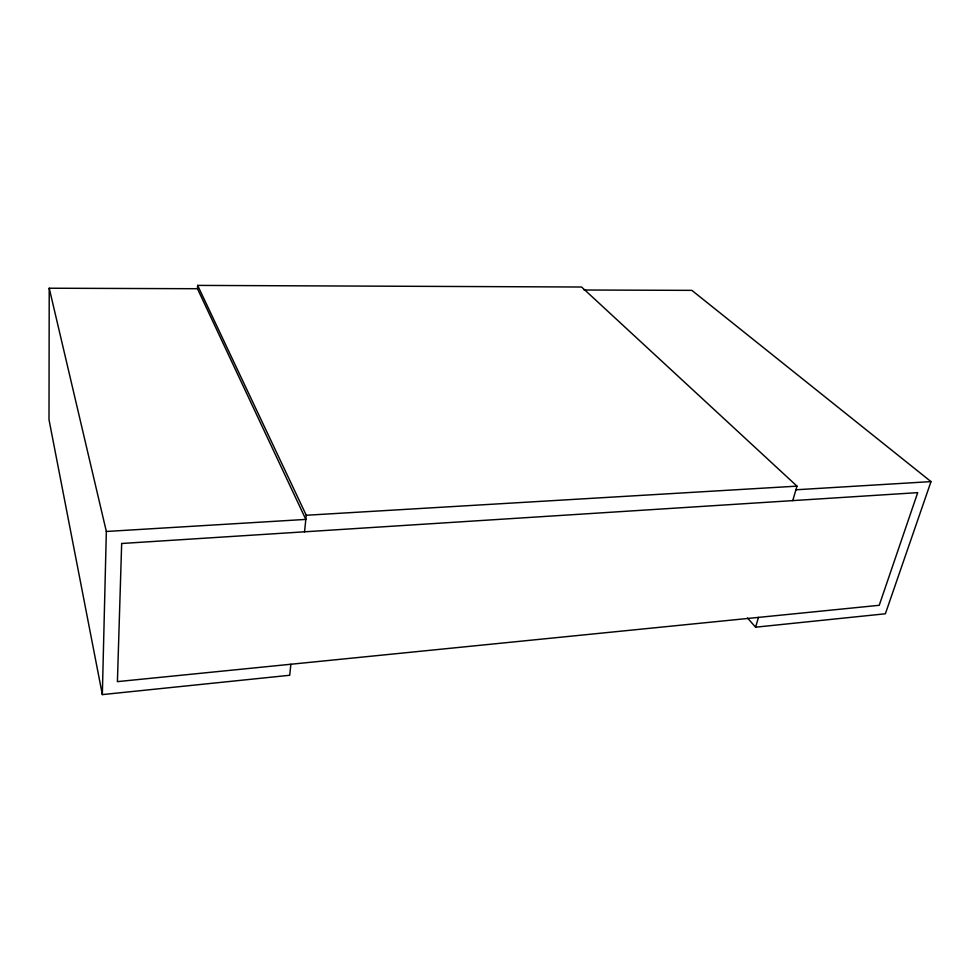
<?xml version="1.0" encoding="UTF-8"?>
<svg xmlns="http://www.w3.org/2000/svg" width="980" height="980" viewBox="0 0 980 980"><rect width="100%" height="100%" fill="white"/><g stroke="black" fill="none" stroke-linecap="round" stroke-linejoin="round"><path stroke-width="1.47" d="M49.221 288.218L106.342 531.479L305.821 519.412L197.458 288.72L49.221 288.218L49 419.648L102.337 694.6L289.725 675.269L290.864 664.244M102.337 694.6L106.342 531.479M197.458 288.72L197.642 285.401L581.581 287.018L796.997 486.141L792.747 500.621M304.547 531.809L306.262 515.26L197.642 285.401M584.031 290.007L691.843 290.362L931 481.609L885.369 613.786L755.592 627.188L758.471 617.388M795.932 489.78L931 481.609M306.262 515.26L796.997 486.141M747.52 618.025L755.592 627.188M121.667 543.496L117.416 681.627L879.232 605.297L917.709 492.634L121.667 543.496"/></g></svg>
